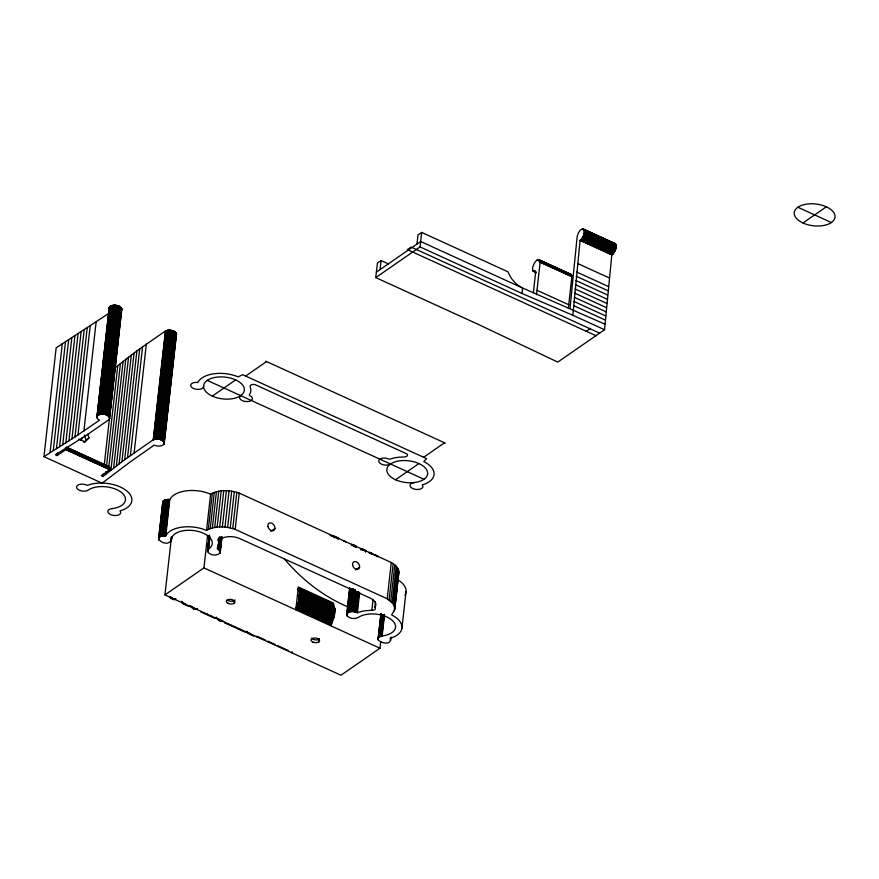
<?xml version="1.0" encoding="UTF-8"?>
<svg xmlns="http://www.w3.org/2000/svg" width="879" height="879" viewBox="0 0 879 879"><rect width="100%" height="100%" fill="white"/><g stroke="black" fill="none" stroke-linecap="round" stroke-linejoin="round"><path stroke-width="1.32" d="M96.767 416.998L97.514 418.811L99.525 420.195L74.957 436.973L43.95 456.64L102.096 483.175L129.982 462.09L154.166 445.137C157.275 446.4 162.637 447.026 164.307 443.39M108.963 308.188L109.435 309.65M109.677 418.261C108.359 413.405 99.14 412.372 96.789 416.822M121.873 309.452C120.566 304.595 111.347 303.563 108.985 308.013M164.318 443.203C163.208 438.819 156.814 438.335 153.221 439.786L124.686 459.673L102.964 476.506L101.206 475.704L109.82 469.738L109.468 467.035L108.018 466.299M176.525 334.394C175.404 330.021 169.021 329.526 165.417 330.976L136.893 350.864L115.171 367.708M207.455 550.825C208.806 555.759 217.893 556.594 220.332 552.276M220.343 552.089L219.739 550.452L217.135 548.364A26.985 14.427 6.4 0 0 218.047 540.222A4.109 2.197 6.4 0 1 222.783 537.937A13.877 7.417 6.4 0 1 240.033 538.684L369.982 597.995A13.877 7.417 6.4 0 1 374.828 607.323A4.109 2.197 6.4 0 1 371.828 610.4A26.985 14.427 6.4 0 0 357.841 612.575L357.412 612.751C354.171 611.092 348.622 610.455 346.678 614.179M346.656 614.355C348.029 619.102 355.446 619.574 359.028 616.992A20.514 10.955 6.4 0 1 391.1 619.453A20.514 10.955 6.4 0 1 383.782 635.704C366.532 638.253 392.858 649.361 390.188 638.242A26.985 14.427 6.4 0 0 391.649 614.937L394.682 609.641L398.758 573.372C399.495 568.449 395.165 564.659 391.276 562.494L239.231 493.108C230.089 489.966 219.278 489.306 210.619 494.185L210.158 493.976A26.985 14.427 6.4 0 0 169.867 499.569C167.362 499.041 161.253 499.986 163.054 503.777M109.655 418.448L109.029 419.613L86.219 435.424L55.388 454.795L57.146 455.597L65.771 449.641L65.738 447.861L109.787 467.958M613.971 243.505C618.882 244.637 614.696 252.866 611.817 254.888L604.543 329.724L572.833 315.242L580.096 240.406C589.512 233.133 581.162 221.75 577.151 236.638L570.031 308.21M256.778 636.803L256.8 636.143M292.026 652.888L292.026 651.603M302.815 596.489L299.168 594.83L299.992 592.589L298.53 590.644L298.344 587.04L333.58 603.126L333.218 606.477M299.168 594.83L299.783 594.402L335.031 610.487L334.416 610.916L335.229 608.675L333.932 607.18L333.526 603.807L298.278 587.732L295.783 609.806M360.544 549.771L361.61 548.957L363.159 549.276L365.455 550.529L365.631 551.693M394.682 609.641L398.868 571.954M171.471 539.409C167.746 549.957 148.672 535.08 165.801 535.838A26.985 14.427 6.4 0 1 206.082 530.246L206.543 530.455C215.201 525.576 226.024 526.235 235.165 529.367L387.21 598.764L393.254 603.895L394.792 608.213M203.576 386.013L203.554 386.222A6.483 3.461 6.4 0 1 200.906 389.001L198.786 389.386A6.483 3.461 6.4 0 1 190.677 385.65A6.483 3.461 6.4 0 1 197.775 382.486L197.874 382.497A26.985 14.427 6.4 0 1 238.187 376.86L242.703 374.707L426.579 458.618L423.755 461.541A26.985 14.427 6.4 0 1 422.283 484.856L422.25 484.933A6.483 3.461 6.4 0 1 418.184 489.482A6.483 3.461 6.4 0 1 410.032 485.79L410.251 484.549A6.483 3.461 6.4 0 1 414.558 482.516L415.888 482.318A20.514 10.955 6.4 0 0 423.195 466.068A20.514 10.955 6.4 0 0 391.133 463.596L390.496 464.013A6.483 3.461 6.4 0 1 381.936 464.343A6.483 3.461 6.4 0 1 379.409 459.618L380.805 458.706A6.483 3.461 6.4 0 1 388.903 459.047L389.935 459.19A26.985 14.427 6.4 0 1 403.933 457.014A4.109 2.197 6.4 0 0 406.933 453.938L254.888 384.541A4.109 2.197 6.4 0 0 250.152 386.837A26.985 14.427 6.4 0 1 249.24 394.968L249.702 395.517A6.483 3.461 6.4 0 1 251.943 399.901L250.647 400.857A6.483 3.461 6.4 0 1 241.912 400.428A6.483 3.461 6.4 0 1 240.714 395.66L241.307 395.22A20.514 10.955 6.4 0 0 230.43 378.091A20.514 10.955 6.4 0 0 203.631 385.452L203.576 386.013A20.514 10.955 6.4 0 0 217.52 397.945A20.514 10.955 6.4 0 0 240.714 395.66L241.307 395.22M234.144 603.302L234.44 600.577M318.802 641.934L319.11 639.198M536.509 294.762L540.135 262.25C537.739 253.141 527.433 273.303 535.783 271.084L533.344 292.762M568.361 308.111L571.855 276.731L571.031 274.347L569.098 274.424M43.95 456.64L56.157 347.831L108.37 313.704M50.103 452.388L62.31 343.579M53.289 450.498L65.496 341.689M56.454 448.598L68.661 339.799M57.146 455.597L57.454 452.883M59.607 446.697L71.803 337.888M62.717 444.774L74.924 335.965M65.815 442.84L78.022 334.031M68.892 440.895L81.088 332.097M71.935 438.94L84.142 330.141M74.957 436.973L87.164 328.175M77.956 434.995L90.163 326.197M83.89 431.007L96.097 322.208M96.855 417.734L109.249 307.32M97.151 415.965L109.348 307.156M97.272 415.8L109.611 306.837M97.569 415.492L109.765 306.694M97.734 415.349L109.941 306.54M97.921 415.218L110.128 306.408M98.118 415.086L110.325 306.277M98.338 414.965L110.545 306.156M98.569 414.844L110.776 306.035M98.811 414.734L111.007 305.925M99.063 414.635L111.27 305.826M99.327 414.547L111.534 305.738M99.602 414.459L111.809 305.65M99.887 414.383L112.094 305.573M100.184 414.317L112.38 305.507M100.481 414.262L112.688 305.452M100.788 414.207L112.995 305.409M101.107 414.174L113.314 305.365M101.426 414.141L113.633 305.332M101.755 414.119L113.962 305.321M102.085 414.108L114.292 305.31M102.425 414.108L114.633 305.31M102.755 414.119L114.962 305.31M103.096 414.141L115.303 305.332M103.436 414.174L115.643 305.365M103.777 414.207L115.973 305.398M104.107 414.251L116.314 305.452M104.447 414.306L116.643 305.507M104.777 414.372L116.973 305.573M105.095 414.448L117.303 305.639M105.414 414.536L117.621 305.727M105.733 414.624L117.94 305.815M106.04 414.723L118.247 305.914M106.337 414.833L118.544 306.024M106.634 414.954L118.841 306.145M106.919 415.075L119.115 306.266M107.183 415.207L119.39 306.397M107.447 415.338L119.654 306.529M107.699 415.481L119.907 306.672M107.941 415.635L120.137 306.826M108.161 415.789L120.368 306.98M108.37 415.943L120.577 307.134M108.567 416.108L120.775 307.298M108.754 416.272L120.95 307.474M108.919 416.448L121.126 307.639M109.073 416.624L121.269 307.815M109.205 416.8L121.412 307.991M109.425 417.162L121.522 308.177M102.964 476.506L103.272 473.792M104.183 465.628L121.709 308.54M109.49 418.975L121.829 308.903M105.59 474.363L105.898 471.649M106.513 466.211L117.797 365.565M108.249 472.232L108.546 469.518M108.853 466.793L120.445 363.434M110.919 470.122L123.126 361.313M113.622 468.002L125.829 359.203M116.358 465.903L128.565 357.105M119.105 463.815L131.312 355.017M121.884 461.739L134.091 352.929M124.686 459.673L136.893 350.864M127.521 457.618L139.728 348.809M130.378 455.575L142.574 346.765M134.124 452.938L146.332 344.128M153.221 439.786L165.417 330.976M153.451 439.676L165.659 330.867M153.715 439.577L165.911 330.768M153.979 439.478L166.175 330.68M154.254 439.401L166.45 330.592M154.539 439.324L166.735 330.515M154.825 439.258L167.032 330.449M155.133 439.203L167.34 330.394M155.44 439.148L167.647 330.35M155.759 439.115L167.966 330.306M156.077 439.082L168.285 330.273M156.407 439.06L168.614 330.262M156.737 439.05L168.944 330.251M157.077 439.05L169.273 330.251M157.407 439.06L169.614 330.251M157.748 439.082L169.955 330.273M158.088 439.104L170.284 330.306M158.418 439.148L170.625 330.339M158.758 439.192L170.965 330.383M159.088 439.247L171.295 330.449M159.418 439.313L171.625 330.515M159.747 439.39L171.954 330.581M160.066 439.478L172.273 330.669M160.385 439.566L172.592 330.757M160.692 439.665L172.899 330.856M160.989 439.775L173.196 330.965M161.286 439.896L173.493 331.086M161.56 440.016L173.767 331.207M161.835 440.148L174.042 331.339M162.099 440.28L174.306 331.471M162.351 440.423L174.547 331.614M162.582 440.577L174.789 331.768M162.813 440.731L175.009 331.921M163.022 440.884L175.229 332.075M163.219 441.049L175.426 332.24M163.395 441.214L175.602 332.416M163.571 441.39L175.767 332.581M163.714 441.566L175.921 332.756M163.681 444.554L176.053 332.932M163.813 444.4L176.283 333.295M163.933 444.247L176.36 333.482M164.208 443.741L176.514 334.031M158.561 538.948L162.769 501.788M158.846 538.157L162.934 501.448M159.022 538.53L163.175 501.129M158.989 540.047L163.318 500.975M159.121 540.233L163.659 500.689M159.78 536.827L163.857 500.558M159.989 536.695L164.054 500.426M160.209 536.575L164.274 500.305M160.439 536.465L164.505 500.195M160.681 536.355L164.758 500.085M160.945 536.256L165.01 499.986M161.209 536.168L165.274 499.898M161.483 536.091L165.56 499.821M161.769 536.014L165.845 499.744M162.066 535.948L166.142 499.679M162.373 535.893L166.439 499.624M162.692 535.849L166.757 499.58M163.011 535.816L167.076 499.547M163.329 535.794L167.395 499.525M163.659 535.772L167.724 499.503M163.988 535.761L168.054 499.492M164.329 535.772L168.394 499.503M164.659 535.783L168.724 499.514M164.999 535.805L169.065 499.536M165.34 535.838L169.405 499.569M165.779 535.893L169.746 499.602M170.9 541.167L171.35 537.135M380.717 641.56L379.97 648.23L340.964 675.226L164.933 594.885L171.482 536.97M171.141 540.838L171.68 537.64M171.427 540.156L171.757 537.102M206.543 530.455L210.619 494.185M164.933 594.885L203.939 567.889L207.598 535.3M208.268 529.499L212.333 493.229M207.499 551.375L209.312 535.256M207.62 551.748L209.389 535.179M210.213 528.675L214.289 492.405M207.477 550.65L209.51 535.805M207.96 549.628L209.609 537.245M208.257 549.331L209.784 537.091M208.433 549.188L209.971 536.959M212.366 528.004L216.432 491.735M214.685 527.488L218.75 491.218M217.135 527.136L221.211 490.867M219.695 526.961L223.76 490.691M217.596 548.903L218.047 544.881M218.497 540.849L218.805 538.157M217.871 549.034L219.069 538.289M218.124 549.177L219.486 537.08M218.377 549.32L219.728 537.223M218.618 549.463L219.97 537.377M218.838 549.617L220.189 537.53M219.047 549.782L220.409 537.684M219.245 549.935L220.596 537.849M219.431 550.111L220.783 538.014M219.596 550.276L221.101 536.849M219.739 550.452L221.255 537.025M222.321 526.939L226.386 490.68M219.882 550.628L221.387 537.201M219.838 553.287L221.651 537.168M219.97 553.133L221.882 536.849M220.168 552.803L221.991 536.948M224.98 527.103L229.045 490.834M227.628 527.433L231.693 491.163M230.232 527.927L234.297 491.658M232.759 528.576L236.825 492.306M235.165 529.367L239.231 493.108M334.416 615.926L333.8 616.355L334.624 614.113L299.376 598.028L298.662 599.357L298.563 600.269L299.179 599.841L334.416 615.926L331.031 625.892M319.418 607.883L298.761 598.456L299.585 596.215L334.822 612.3L334.009 614.542L334.624 614.113M306.255 599.972L298.97 596.643L299.783 594.402M331.427 622.508L331.13 625.178L295.882 609.092L299.179 599.841M332.097 535.575L332.009 536.322L333.504 536.673L333.58 535.937L330.108 535.542M332.778 536.465L332.866 535.729M334.767 537.179L334.855 536.432L333.58 535.937M332.877 536.366L335.042 536.926L334.954 537.662L333.998 537.3M335.13 537.739L335.042 536.926M336.756 537.344L336.679 538.08L338.569 538.904L338.657 538.168L334.855 536.432M337.712 538.904L338.657 538.168M299.069 595.731L334.306 611.817L335.031 610.487M344.238 541.376L344.326 540.64L345.623 542.2M604.543 329.724L557.78 362.093L477.715 324.131L375.762 277.599L377.388 263.096L381.079 260.536L388.485 263.92M380.058 269.6L381.079 260.536M352.358 545.266L352.446 544.53L351.468 544.343L351.38 545.079L356.347 547.386L355.962 546.156L352.446 544.53M353.27 545.529L353.347 544.793M346.667 614.729L349.688 587.853M354.402 545.98L354.479 545.244M346.974 613.938L349.798 587.963M347.007 615.641L350.018 588.831M347.128 615.816L347.579 611.795M348.183 606.422L348.48 603.73M349.084 598.357L349.392 595.676M347.26 616.003L347.71 611.971M355.226 546.419L355.314 545.683M348.699 612.103L351.259 589.26M355.885 546.892L355.962 546.156M348.952 612.004L351.512 589.161M349.216 611.905L351.776 589.073M349.49 611.817L352.05 588.985M349.776 611.751L352.336 588.908M350.073 611.685L352.633 588.842M350.369 611.619L352.929 588.787M350.677 611.575L353.237 588.743M350.996 611.531L353.556 588.699M351.314 611.509L353.732 590.018M351.644 611.487L354.05 589.996M351.974 611.476L354.391 589.985M352.314 611.476L354.72 589.985M352.644 611.487L355.061 589.996M352.984 611.509L355.391 590.007M353.325 611.531L355.577 591.38M353.655 611.575L355.918 591.424M353.995 611.619L356.259 591.468M354.325 611.674L356.588 591.523M361.61 548.957L362.28 549.804L362.357 549.067M354.655 611.74L356.918 591.589M354.984 611.817L357.237 591.666M355.303 611.894L357.566 591.743M355.621 611.993L357.874 591.842M355.929 612.092L358.182 591.941M356.226 612.202L358.489 592.05M363.159 549.276L363.071 550.012L364.576 550.661L364.664 549.924M356.511 612.311L358.775 592.16M356.797 612.432L359.061 592.281M364.016 550.364L364.093 549.628M357.412 612.751L359.665 592.6M365.038 550.957L365.115 550.221M365.455 550.529L365.598 551.572L365.675 550.836M365.697 551.869L365.785 551.133M369.257 553.243L369.619 552.309L372.575 553.649L372.202 554.583M369.718 553.517L369.861 553.221M371.081 553.012L370.993 553.748L369.543 553.045M371.608 554.374L371.224 553.572M375.124 555.594L375.212 554.858L374.113 555.001M376.52 555.495L376.443 556.231L377.739 556.781L377.816 556.044L375.212 554.858M371.828 610.4L373.026 599.654M374.828 607.323L375.432 601.95M416.976 244.054L417.997 234.99L421.689 232.43L508.051 271.842A22.316 16.075 55.3 0 0 522.631 288.026L605.159 324.285M375.762 277.599L420.063 246.933L421.689 232.43M378.025 639.549L380.959 613.597M378.091 639.736L381.079 613.432M378.497 637.451L381.211 614.465M378.816 637.154L381.376 614.322M379.003 637.022L381.409 615.531M379.201 636.89L381.607 615.388M379.409 636.759L381.816 615.267M379.629 636.638L382.035 615.146M379.871 636.528L382.277 615.036M380.113 636.429L382.53 614.937M380.376 636.33L382.783 614.839M380.651 636.242L383.057 614.751M380.926 636.165L383.343 614.674M381.222 636.099L383.629 614.608M381.519 636.033L383.925 614.542M381.827 635.989L384.233 614.498M382.134 635.946L384.552 614.454M387.21 598.764L391.276 562.494M389.089 599.917L393.166 563.659M390.737 601.181L394.814 564.911M392.133 602.511L396.198 566.241M393.254 603.895L397.319 567.625M394.067 605.323L398.143 569.054M390.705 640.494L391.1 637.088M394.594 606.774L398.659 570.504M394.264 611.026L394.869 605.653M395.165 602.961L397.429 582.81M397.726 580.129L398.33 574.756L397.605 576.075M401.901 628.43L406.054 591.402M572.833 315.242L522.027 293.476L522.631 288.026L420.667 241.494L376.366 272.16M121.862 309.639L121.236 310.814M176.503 334.58L176.25 335.273M83.736 442.346L88.977 437.775L87.702 434.226M88.977 437.775L85.164 441.983L78.824 439.093M175.174 599.401L175.789 598.973L173.987 599.148L169.933 596.401L169.317 596.83L173.372 599.577L175.657 598.907M190.347 605.873L193.446 608.883L195.72 609.389L197.061 608.653M212.289 396.11L235.671 379.926M245.659 376.047L266.579 361.566M169.966 597.698L170.581 597.27M170.878 598.456L171.493 598.028M172.042 599.104L172.658 598.676M270.82 531.301L274.929 528.455M173.372 599.577L173.987 599.148M174.416 599.654L175.031 599.225M189.501 606.092L188.886 606.521L183.524 604.016L182.085 602.829L182.382 601.708M182.085 602.829L182.7 602.412L185.755 604.389M182.59 603.412L183.206 602.983M183.524 604.016L184.14 603.598M585.996 331.471L590.479 328.372M190.732 606.675L191.347 606.246L195.281 608.883L197.16 608.74L196.544 609.169M191.424 607.499L192.04 607.081M192.347 608.268L192.962 607.85M193.446 608.883L194.061 608.466M194.666 609.312L195.281 608.883M195.72 609.389L196.336 608.971M423.623 457.278L444.543 442.796M201.324 611.498L200.709 611.916L206.312 614.476L206.928 614.047M395.55 479.747L418.931 463.563M207.488 614.311L206.873 614.729L210.213 616.256L210.828 615.827M212.136 616.432L211.52 616.849L214.751 618.333L215.366 617.904M217.421 619.179L218.036 618.75L222.673 620.959L220.97 621.31L218.41 620.124L216.388 617.168M218.41 620.124L219.025 619.695M219.651 620.849L220.266 620.42M220.97 621.31L221.585 620.882M225.002 622.299L224.387 622.728L229.99 625.277L230.606 624.859M802.945 222.991A20.514 10.955 6.4 0 0 834.973 217.476A20.514 10.955 6.4 0 0 805.988 204.236A20.514 10.955 6.4 0 0 802.945 222.991L826.326 206.807M231.902 625.452L231.287 625.87L234.122 627.166L234.737 626.738M236.418 627.507L235.803 627.936L238.495 629.166L239.11 628.738M240.044 629.166L239.429 629.595L245.032 632.144L245.648 631.726M254.339 635.693L253.723 636.11L247.922 633.33L246.724 631.891L247.34 631.463M247.01 632.43L247.625 632.001M298.97 596.643L299.585 596.215M247.417 632.913L248.032 632.484L250.262 633.825M247.922 633.33L248.537 632.902M298.761 598.456L299.376 598.028M355.49 569.944L359.599 567.098M334.207 612.729L334.822 612.3M208.609 549.045L209.202 548.617A20.514 10.955 6.4 0 0 198.324 531.476A20.514 10.955 6.4 0 0 171.537 538.838M391.133 463.596L390.496 464.013A20.514 10.955 6.4 0 0 391.276 477.242A20.514 10.955 6.4 0 0 414.91 482.472M372.575 553.649L371.696 553.638M343.513 540.937L344.326 540.64M222.057 621.387L222.892 621.101M336.91 538.267L338.349 538.355M361.412 549.814L363.192 549.76M112.358 508.567L112.699 508.512A20.514 10.955 6.4 0 0 121.324 492.361A20.514 10.955 6.4 0 0 88.922 489.647L88.647 489.779A6.483 3.461 6.4 0 1 80.033 490.493A6.483 3.461 6.4 0 1 77.198 485.658L78.594 484.758A6.483 3.461 6.4 0 1 87.23 485.351L87.735 485.23A26.985 14.427 6.4 0 1 126.466 490.68A26.985 14.427 6.4 0 1 120.082 510.897L120.038 510.974A6.483 3.461 6.4 0 1 116.775 515.446A6.483 3.461 6.4 0 1 108.194 512.754A6.483 3.461 6.4 0 1 112.358 508.567L112.677 508.545M80.363 439.896L81.978 439.115L82.285 437.379M352.314 545.101L353.951 545.463M797.89 207.257L831.38 222.541M583.381 229.045L615.234 243.593M582.766 228.947L615.586 243.89M582.436 228.99L615.772 244.164M582.261 229.034L615.937 244.494M582.074 229.1L616.003 244.681M584.337 230.408L616.058 244.878M584.381 230.617L616.102 245.098M584.414 230.847L616.135 245.318M584.436 231.078L616.157 245.549M584.458 231.32L616.168 245.801M584.458 231.584L616.179 246.054M584.447 231.847L616.168 246.318M584.436 232.122L616.146 246.592M584.403 232.397L616.124 246.878M584.37 232.693L616.091 247.164M584.326 232.99L616.036 247.46M584.26 233.287L615.981 247.757M584.194 233.594L615.915 248.065M584.117 233.902L615.838 248.372M584.041 234.21L615.75 248.691M583.942 234.528L615.663 248.999M583.843 234.836L615.553 249.317M583.722 235.154L615.443 249.625M583.601 235.473L615.322 249.944M583.48 235.781L615.19 250.262M583.337 236.088L615.058 250.57M583.195 236.396L614.915 250.878M583.052 236.704L614.762 251.185M582.887 237L614.608 251.482M582.733 237.297L614.443 251.768M582.557 237.583L614.278 252.064M582.392 237.868L614.102 252.339M582.206 238.132L613.927 252.614M582.03 238.396L613.751 252.877M581.843 238.648L613.564 253.13M581.656 238.901L613.377 253.372M581.458 239.132L613.179 253.602M581.272 239.352L612.993 253.822M581.074 239.56L612.795 254.042M580.876 239.758L612.597 254.229M580.678 239.945L612.399 254.416M580.492 240.11L612.202 254.591M580.294 240.264L612.015 254.745M580.096 240.406L611.817 254.888M577.514 263.447L609.235 277.918M576.624 271.985L608.334 286.466M576.195 276.237L607.916 290.718M538.915 259.668L571.031 274.347M538.453 259.613L571.361 274.688M538.113 259.657L571.46 274.841M537.937 259.712L571.614 275.171M537.574 259.854L571.68 275.358M537.388 259.953L571.735 275.556M537.19 260.063L571.779 275.764M540.091 261.513L571.811 275.995M540.124 261.755L571.833 276.226M540.135 261.997L571.855 276.478M540.135 262.25L571.855 276.731M575.789 280.478L607.51 294.959M575.404 284.708L607.125 299.19M575.031 288.927L606.752 303.398M532.817 270.391L535.256 271.501M532.883 270.578L535.322 271.688M532.96 270.754L535.399 271.864M533.037 270.908L535.476 272.018M533.344 271.303L536.3 272.71M574.679 293.125L606.4 307.606M574.35 297.322L606.06 311.792M574.031 301.497L605.741 315.968M573.723 305.661L605.444 320.132M537.025 290.279L568.746 304.76M420.063 246.933L522.027 293.476M599.621 333.13L411.086 247.076L407.395 249.636L595.929 335.679M265.876 361.247L445.257 443.115M207.235 380.376L423.975 479.297M66.343 447.103L109.282 466.76M66.551 447.345L109.468 467.035M66.727 447.642L109.633 467.364M66.859 448.004L109.688 467.551M65.694 447.642L109.743 467.749M65.771 448.081L109.831 468.188M65.793 448.312L109.853 468.419M65.815 448.565L109.864 468.672M65.815 448.817L109.864 468.925M65.804 449.081L109.864 469.188M65.793 449.356L109.842 469.463M65.771 449.641L109.82 469.738M347.579 606.752C322.945 596.237 301.409 579.206 284.269 558.747M298.256 588.381L333.504 604.466M298.267 589.007L333.515 605.093M298.322 589.6L333.559 605.686M298.41 590.139L333.657 606.224M298.53 590.644L333.778 606.73M298.695 591.106L333.932 607.18M298.893 591.512L334.13 607.587M299.113 591.864L334.361 607.949M299.376 592.16L334.624 608.246M299.673 592.402L335.229 608.675M299.882 593.501L335.13 609.586M299.267 593.918L334.514 610.004M305.244 597.599L312.539 600.928M314.968 602.038L318.616 603.708M324.692 606.477L328.339 608.136M299.684 595.314L334.921 611.399M308.683 601.082L315.979 604.411M318.407 605.521L325.702 608.85M328.131 609.949L331.779 611.619M299.475 597.127L334.723 613.201M298.86 597.544L334.108 613.63M321.857 608.993L329.142 612.322M299.278 598.94L334.514 615.014M298.662 599.357L333.899 615.443M304.639 603.038L307.068 604.148M311.924 606.367L319.22 609.696M321.648 610.806L328.944 614.135M299.058 600.851L334.306 616.937M298.64 601.544L333.888 617.629M298.245 602.269L333.482 618.355M297.871 603.005L333.108 619.091M297.52 603.763L332.756 619.849M297.19 604.532L332.427 620.618M296.893 605.301L332.13 621.387M296.619 606.07L331.866 622.156M296.388 606.851L331.625 622.925M296.19 607.609L331.427 623.694M296.014 608.356L331.262 624.442M203.939 567.889L379.97 648.23M258.019 636.704L265.315 640.033M267.743 641.132L275.028 644.461M277.467 645.571L288.4 650.57M84.329 435.083L86.021 439.819M246.559 631.276L246.724 631.891M181.645 601.247L181.766 602.137M235.034 599.961A4.318 2.307 6.4 0 1 231.408 601.302A4.318 2.307 6.4 0 1 227.189 599.819M319.517 638.857A4.318 2.307 6.4 0 1 315.539 639.901A4.318 2.307 6.4 0 1 311.627 638.165M397.835 579.832A26.985 14.427 6.4 0 1 405.582 593.633M405.274 594.347A26.985 14.427 6.4 0 1 404.9 595.05M312.748 642A4.318 2.307 6.4 0 0 319.56 640.912A4.318 2.307 6.4 0 0 313.539 638.066A4.318 2.307 6.4 0 0 312.748 642M228.079 603.368A4.318 2.307 6.4 0 0 234.891 602.28A4.318 2.307 6.4 0 0 228.881 599.434A4.318 2.307 6.4 0 0 228.079 603.368M352.633 565.241A4.318 3.109 55.3 0 0 358.533 569.043A4.318 3.109 55.3 0 0 357.061 562.175A4.318 3.109 55.3 0 0 352.633 565.241M267.952 526.609A4.318 3.109 55.3 0 0 273.852 530.4A4.318 3.109 55.3 0 0 272.391 523.543A4.318 3.109 55.3 0 0 267.952 526.609"/></g></svg>
